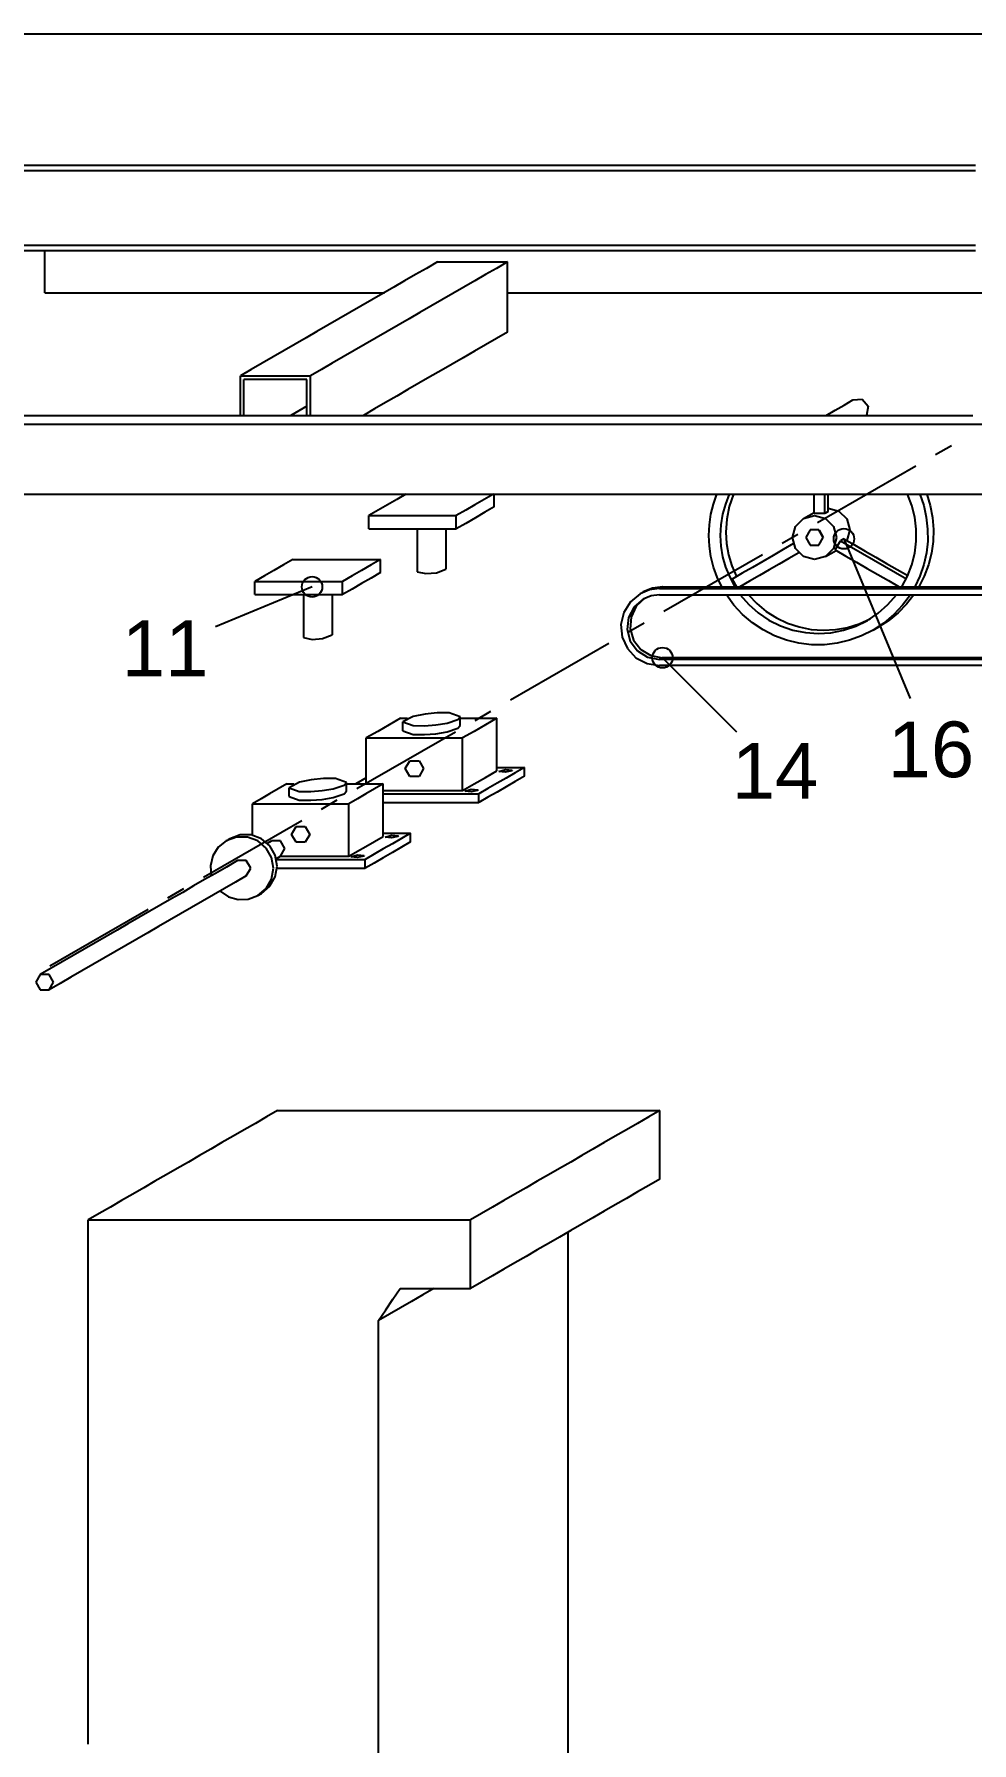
# Model space of a CAD drawing. Header units: millimetres. Extents: x 10 to 287, y 10 to 410.
# Drawn here: x 122.3 to 163.6, y 219.3 to 294.4 of the extents above; entities that cross this region are included whole.
import ezdxf
from ezdxf.enums import TextEntityAlignment as Align

# ---------------------------------------------------------------- set-up
doc = ezdxf.new("R2010")
doc.units = ezdxf.units.MM
doc.header["$MEASUREMENT"] = 0
doc.layers.add('DIBUJO', color=7, linetype='Continuous')
doc.layers.add('TEXTO', color=7, linetype='Continuous')
doc.styles.get("Standard").update_dxf_attribs({"font": 'arial.ttf'})

msp = doc.modelspace()

# ---------------------------------------------------------------- linework, layer by layer
at = {"layer": 'DIBUJO'}
for p, q in [((122.686, 294.427), (120.462, 294.427)), ((124.906, 294.427), (122.686, 294.427)), ((127.125, 294.427), (124.906, 294.427)), ((129.345, 294.427), (127.125, 294.427)), ((131.569, 294.427), (129.345, 294.427)), ((133.788, 294.427), (131.569, 294.427)), ((136.008, 294.427), (133.788, 294.427)), ((138.228, 294.427), (136.008, 294.427)), ((140.452, 294.427), (138.228, 294.427)), ((142.671, 294.427), (140.452, 294.427)), ((144.891, 294.427), (142.671, 294.427)), ((147.115, 294.427), (144.891, 294.427)), ((149.334, 294.427), (147.115, 294.427)), ((151.554, 294.427), (149.334, 294.427)), ((153.774, 294.427), (151.554, 294.427)), ((155.997, 294.427), (153.774, 294.427)), ((158.217, 294.427), (155.997, 294.427)), ((160.437, 294.427), (158.217, 294.427)), ((162.657, 294.427), (160.437, 294.427)), ((164.88, 294.427), (162.657, 294.427)), ((123.777, 288.646), (121.557, 288.646)), ((125.996, 288.646), (123.777, 288.646)), ((128.216, 288.646), (125.996, 288.646)), ((130.44, 288.646), (128.216, 288.646)), ((132.659, 288.646), (130.44, 288.646)), ((134.879, 288.646), (132.659, 288.646)), ((137.099, 288.646), (134.879, 288.646)), ((139.322, 288.646), (137.099, 288.646)), ((141.542, 288.646), (139.322, 288.646)), ((143.762, 288.646), (141.542, 288.646)), ((145.985, 288.646), (143.762, 288.646)), ((148.205, 288.646), (145.985, 288.646)), ((150.425, 288.646), (148.205, 288.646)), ((152.645, 288.646), (150.425, 288.646)), ((154.868, 288.646), (152.645, 288.646)), ((157.088, 288.646), (154.868, 288.646)), ((159.308, 288.646), (157.088, 288.646)), ((161.527, 288.646), (159.308, 288.646)), ((163.751, 288.646), (161.527, 288.646)), ((123.777, 288.415), (121.557, 288.415)), ((125.996, 288.415), (123.777, 288.415)), ((128.216, 288.415), (125.996, 288.415)), ((130.44, 288.415), (128.216, 288.415)), ((132.659, 288.415), (130.44, 288.415)), ((134.879, 288.415), (132.659, 288.415)), ((137.099, 288.415), (134.879, 288.415)), ((139.322, 288.415), (137.099, 288.415)), ((141.542, 288.415), (139.322, 288.415)), ((143.762, 288.415), (141.542, 288.415)), ((145.985, 288.415), (143.762, 288.415)), ((148.205, 288.415), (145.985, 288.415)), ((150.425, 288.415), (148.205, 288.415)), ((152.645, 288.415), (150.425, 288.415)), ((154.868, 288.415), (152.645, 288.415)), ((157.088, 288.415), (154.868, 288.415)), ((159.308, 288.415), (157.088, 288.415)), ((161.527, 288.415), (159.308, 288.415)), ((163.751, 288.415), (161.527, 288.415)), ((121.557, 285.14), (123.777, 285.14)), ((121.557, 284.908), (123.777, 284.908)), ((122.802, 284.446), (122.802, 284.908)), ((123.777, 285.14), (125.996, 285.14)), ((123.777, 284.908), (125.996, 284.908)), ((125.996, 285.14), (128.216, 285.14)), ((125.996, 284.908), (128.216, 284.908)), ((128.216, 285.14), (130.44, 285.14)), ((128.216, 284.908), (130.44, 284.908)), ((130.44, 285.14), (132.659, 285.14)), ((130.44, 284.908), (132.659, 284.908)), ((132.659, 285.14), (134.879, 285.14)), ((132.659, 284.908), (134.879, 284.908)), ((134.879, 285.14), (137.099, 285.14)), ((134.879, 284.908), (137.099, 284.908)), ((137.099, 285.14), (139.322, 285.14)), ((137.099, 284.908), (139.322, 284.908)), ((139.322, 285.14), (141.542, 285.14)), ((139.322, 284.908), (141.542, 284.908)), ((141.542, 285.14), (143.762, 285.14)), ((141.542, 284.908), (143.762, 284.908)), ((143.762, 285.14), (145.985, 285.14)), ((143.762, 284.908), (145.985, 284.908)), ((145.985, 285.14), (148.205, 285.14)), ((145.985, 284.908), (148.205, 284.908)), ((148.205, 285.14), (150.425, 285.14)), ((148.205, 284.908), (150.425, 284.908)), ((150.425, 285.14), (152.645, 285.14)), ((150.425, 284.908), (152.645, 284.908)), ((152.645, 285.14), (154.868, 285.14)), ((152.645, 284.908), (154.868, 284.908)), ((154.868, 285.14), (157.088, 285.14)), ((154.868, 284.908), (157.088, 284.908)), ((157.088, 285.14), (159.308, 285.14)), ((157.088, 284.908), (159.308, 284.908)), ((159.308, 285.14), (161.527, 285.14)), ((159.308, 284.908), (161.527, 284.908)), ((161.527, 285.14), (163.751, 285.14)), ((161.527, 284.908), (163.751, 284.908)), ((122.802, 283.983), (122.802, 284.446)), ((139.596, 284.126), (139.114, 283.849)), ((140.078, 284.407), (139.596, 284.126)), ((140.078, 284.407), (140.594, 284.407)), ((140.594, 284.407), (141.107, 284.407)), ((141.107, 284.407), (141.619, 284.407)), ((141.619, 284.407), (142.136, 284.407)), ((142.136, 284.407), (142.648, 284.407)), ((142.679, 284.126), (142.197, 283.849)), ((142.648, 284.407), (143.161, 284.407)), ((143.161, 284.407), (142.679, 284.126)), ((143.161, 283.891), (143.161, 284.407)), ((122.802, 283.517), (122.802, 283.983)), ((122.802, 283.055), (122.802, 283.517)), ((138.633, 283.571), (138.151, 283.294)), ((139.114, 283.849), (138.633, 283.571)), ((141.716, 283.571), (141.234, 283.294)), ((142.197, 283.849), (141.716, 283.571)), ((143.161, 283.378), (143.161, 283.891)), ((143.161, 282.866), (143.161, 283.378)), ((122.802, 283.055), (123.376, 283.055)), ((123.376, 283.055), (123.95, 283.055)), ((123.95, 283.055), (124.524, 283.055)), ((124.524, 283.055), (125.098, 283.055)), ((125.098, 283.055), (125.673, 283.055)), ((125.673, 283.055), (126.251, 283.055)), ((126.251, 283.055), (126.825, 283.055)), ((126.825, 283.055), (127.399, 283.055)), ((127.399, 283.055), (127.973, 283.055)), ((127.973, 283.055), (128.547, 283.055)), ((128.547, 283.055), (129.122, 283.055)), ((129.122, 283.055), (129.696, 283.055)), ((129.696, 283.055), (130.27, 283.055)), ((130.27, 283.055), (130.848, 283.055)), ((130.848, 283.055), (131.422, 283.055)), ((131.422, 283.055), (131.996, 283.055)), ((131.996, 283.055), (132.571, 283.055)), ((132.571, 283.055), (133.145, 283.055)), ((133.145, 283.055), (133.719, 283.055)), ((133.719, 283.055), (134.293, 283.055)), ((134.293, 283.055), (134.867, 283.055)), ((134.867, 283.055), (135.446, 283.055)), ((135.446, 283.055), (136.02, 283.055)), ((136.02, 283.055), (136.594, 283.055)), ((136.594, 283.055), (137.168, 283.055)), ((137.187, 282.735), (136.706, 282.457)), ((137.168, 283.055), (137.742, 283.055)), ((137.669, 283.012), (137.187, 282.735)), ((138.151, 283.294), (137.669, 283.012)), ((140.27, 282.735), (139.789, 282.457)), ((140.752, 283.012), (140.27, 282.735)), ((141.234, 283.294), (140.752, 283.012)), ((143.161, 283.055), (144.563, 283.055)), ((143.161, 282.349), (143.161, 282.866)), ((144.563, 283.055), (145.966, 283.055)), ((145.966, 283.055), (147.365, 283.055)), ((147.365, 283.055), (148.768, 283.055)), ((148.768, 283.055), (150.171, 283.055)), ((150.171, 283.055), (151.569, 283.055)), ((151.569, 283.055), (152.972, 283.055)), ((152.972, 283.055), (154.375, 283.055)), ((154.375, 283.055), (155.778, 283.055)), ((155.778, 283.055), (157.177, 283.055)), ((157.177, 283.055), (158.579, 283.055)), ((158.579, 283.055), (159.982, 283.055)), ((159.982, 283.055), (161.381, 283.055)), ((161.381, 283.055), (162.784, 283.055)), ((162.784, 283.055), (164.187, 283.055)), ((135.742, 281.902), (135.257, 281.621)), ((136.224, 282.18), (135.742, 281.902)), ((136.706, 282.457), (136.224, 282.18)), ((138.825, 281.902), (138.34, 281.621)), ((139.307, 282.18), (138.825, 281.902)), ((139.789, 282.457), (139.307, 282.18)), ((143.161, 281.837), (143.161, 282.349)), ((134.775, 281.344), (134.293, 281.066)), ((135.257, 281.621), (134.775, 281.344)), ((137.858, 281.344), (137.376, 281.066)), ((138.34, 281.621), (137.858, 281.344)), ((143.161, 281.324), (142.675, 281.039)), ((143.161, 281.324), (143.161, 281.837)), ((133.33, 280.507), (132.848, 280.23)), ((133.812, 280.789), (133.33, 280.507)), ((134.293, 281.066), (133.812, 280.789)), ((136.413, 280.507), (135.931, 280.23)), ((136.895, 280.789), (136.413, 280.507)), ((137.376, 281.066), (136.895, 280.789)), ((141.7, 280.477), (141.211, 280.195)), ((142.186, 280.758), (141.7, 280.477)), ((142.675, 281.039), (142.186, 280.758)), ((131.885, 279.675), (131.403, 279.397)), ((132.366, 279.952), (131.885, 279.675)), ((132.848, 280.23), (132.366, 279.952)), ((134.968, 279.675), (134.486, 279.397)), ((135.449, 279.952), (134.968, 279.675)), ((135.931, 280.23), (135.449, 279.952)), ((140.236, 279.633), (139.746, 279.351)), ((140.721, 279.914), (140.236, 279.633)), ((141.211, 280.195), (140.721, 279.914)), ((131.403, 279.397), (131.916, 279.397)), ((131.403, 278.962), (131.403, 279.394)), ((131.403, 278.527), (131.403, 278.962)), ((132.112, 279.243), (131.557, 279.243)), ((131.557, 278.715), (131.557, 279.243)), ((131.916, 279.397), (132.428, 279.397)), ((132.667, 279.243), (132.112, 279.243)), ((132.428, 279.397), (132.944, 279.397)), ((133.222, 279.243), (132.667, 279.243)), ((132.944, 279.397), (133.457, 279.397)), ((133.777, 279.243), (133.222, 279.243)), ((133.457, 279.397), (133.97, 279.397)), ((134.332, 279.243), (133.777, 279.243)), ((133.97, 279.397), (134.486, 279.397)), ((134.332, 278.715), (134.332, 279.243)), ((134.486, 278.962), (134.486, 279.394)), ((134.486, 278.527), (134.486, 278.962)), ((139.261, 279.07), (138.771, 278.789)), ((139.746, 279.351), (139.261, 279.07)), ((131.403, 278.095), (131.403, 278.527)), ((131.557, 278.187), (131.557, 278.715)), ((131.557, 277.659), (131.557, 278.187)), ((134.332, 278.187), (134.332, 278.715)), ((134.332, 277.659), (134.332, 278.187)), ((134.486, 278.095), (134.486, 278.527)), ((137.796, 278.226), (137.307, 277.945)), ((138.286, 278.507), (137.796, 278.226)), ((138.771, 278.789), (138.286, 278.507)), ((157.574, 277.887), (157.967, 278.114)), ((157.967, 278.114), (158.356, 278.338)), ((158.356, 278.338), (158.764, 278.369)), ((158.764, 278.369), (159.034, 278.06)), ((121.441, 277.659), (123.661, 277.659)), ((123.661, 277.659), (125.881, 277.659)), ((125.881, 277.659), (128.104, 277.659)), ((128.104, 277.659), (130.324, 277.659)), ((130.324, 277.659), (132.544, 277.659)), ((131.403, 277.659), (131.403, 278.095)), ((132.544, 277.659), (134.767, 277.659)), ((133.977, 277.864), (133.627, 277.659)), ((134.332, 278.068), (133.977, 277.864)), ((134.486, 277.659), (134.486, 278.095)), ((134.767, 277.659), (136.987, 277.659)), ((137.307, 277.945), (136.821, 277.659)), ((136.987, 277.659), (139.207, 277.659)), ((139.207, 277.659), (141.427, 277.659)), ((141.427, 277.659), (143.65, 277.659)), ((143.65, 277.659), (145.87, 277.659)), ((145.87, 277.659), (148.09, 277.659)), ((148.09, 277.659), (150.309, 277.659)), ((150.309, 277.659), (152.533, 277.659)), ((152.533, 277.659), (154.753, 277.659)), ((154.753, 277.659), (156.972, 277.659)), ((156.972, 277.659), (159.196, 277.659)), ((157.18, 277.659), (157.574, 277.887)), ((159.034, 278.06), (158.957, 277.659)), ((159.196, 277.659), (161.416, 277.659)), ((161.416, 277.659), (163.635, 277.659)), ((120.774, 277.274), (122.994, 277.274)), ((122.994, 277.274), (125.214, 277.274)), ((125.214, 277.274), (127.438, 277.274)), ((127.438, 277.274), (129.657, 277.274)), ((129.657, 277.274), (131.877, 277.274)), ((131.877, 277.274), (134.097, 277.274)), ((134.097, 277.274), (136.32, 277.274)), ((136.32, 277.274), (138.54, 277.274)), ((138.54, 277.274), (140.76, 277.274)), ((140.76, 277.274), (142.98, 277.274)), ((142.98, 277.274), (145.203, 277.274)), ((145.203, 277.274), (147.423, 277.274)), ((147.423, 277.274), (149.643, 277.274)), ((149.643, 277.274), (151.866, 277.274)), ((151.866, 277.274), (154.086, 277.274)), ((154.086, 277.274), (156.306, 277.274)), ((156.306, 277.274), (158.525, 277.274)), ((158.525, 277.274), (160.749, 277.274)), ((160.749, 277.274), (162.969, 277.274)), ((162.969, 277.274), (165.189, 277.274)), ((161.994, 275.939), (162.687, 276.339)), ((156.798, 272.939), (161.128, 275.439)), ((120.774, 274.191), (122.994, 274.191)), ((122.994, 274.191), (125.214, 274.191)), ((125.214, 274.191), (127.438, 274.191)), ((127.438, 274.191), (129.657, 274.191)), ((129.657, 274.191), (131.877, 274.191)), ((131.877, 274.191), (134.097, 274.191)), ((134.097, 274.191), (136.32, 274.191)), ((136.32, 274.191), (138.54, 274.191)), ((137.873, 273.721), (137.465, 273.482)), ((138.282, 273.956), (137.873, 273.721)), ((138.69, 274.191), (138.282, 273.956)), ((138.54, 274.191), (140.76, 274.191)), ((140.76, 274.191), (142.98, 274.191)), ((141.727, 273.721), (141.319, 273.482)), ((142.136, 273.956), (141.727, 273.721)), ((142.544, 274.191), (142.136, 273.956)), ((142.575, 273.632), (142.159, 273.393)), ((142.575, 273.632), (142.575, 274.191)), ((142.98, 274.191), (145.203, 274.191)), ((145.203, 274.191), (147.423, 274.191)), ((147.423, 274.191), (149.643, 274.191)), ((149.643, 274.191), (151.866, 274.191)), ((151.866, 274.191), (154.086, 274.191)), ((152.109, 273.305), (152.221, 273.756)), ((152.221, 273.756), (152.371, 274.191)), ((152.745, 273.759), (152.622, 273.309)), ((152.918, 274.191), (152.745, 273.759)), ((152.918, 273.652), (152.807, 273.093)), ((153.107, 274.191), (152.918, 273.652)), ((154.086, 274.191), (156.306, 274.191)), ((156.306, 274.191), (158.525, 274.191)), ((156.656, 273.767), (156.656, 274.191)), ((156.656, 273.343), (156.656, 273.767)), ((157.119, 273.767), (157.119, 274.191)), ((157.119, 273.343), (157.119, 273.767)), ((157.269, 273.813), (157.269, 274.191)), ((157.269, 273.432), (157.269, 273.813)), ((158.525, 274.191), (160.749, 274.191)), ((160.749, 274.191), (162.969, 274.191)), ((160.946, 273.698), (160.753, 274.191)), ((161.077, 273.181), (160.946, 273.698)), ((161.3, 274.191), (161.47, 273.694)), ((161.47, 273.694), (161.585, 273.181)), ((161.605, 274.191), (161.759, 273.69)), ((161.759, 273.69), (161.859, 273.17)), ((162.969, 274.191), (165.189, 274.191)), ((137.465, 273.482), (137.053, 273.247)), ((137.053, 272.958), (137.053, 273.247)), ((137.053, 273.247), (137.604, 273.247)), ((137.053, 272.669), (137.053, 272.958)), ((137.604, 273.247), (138.155, 273.247)), ((138.155, 273.247), (138.706, 273.247)), ((138.706, 273.247), (139.257, 273.247)), ((139.257, 273.247), (139.808, 273.247)), ((139.808, 273.247), (140.355, 273.247)), ((140.355, 273.247), (140.906, 273.247)), ((141.319, 273.482), (140.906, 273.247)), ((140.906, 272.958), (140.906, 273.247)), ((140.906, 272.669), (140.906, 272.958)), ((141.326, 272.908), (140.906, 272.669)), ((141.743, 273.151), (141.326, 272.908)), ((142.159, 273.393), (141.743, 273.151)), ((152.02, 272.38), (152.04, 272.842)), ((152.04, 272.842), (152.109, 273.305)), ((152.544, 272.846), (152.521, 272.38)), ((152.622, 273.309), (152.544, 272.846)), ((152.807, 273.093), (152.772, 272.522)), ((155.836, 272.765), (156.186, 273.12)), ((156.186, 273.12), (156.656, 273.39)), ((156.186, 273.12), (156.668, 273.247)), ((157.119, 273.343), (156.656, 273.343)), ((156.668, 273.247), (157.15, 273.12)), ((157.269, 273.432), (157.119, 273.343)), ((157.15, 273.12), (157.504, 272.765)), ((157.269, 273.582), (157.739, 273.451)), ((157.739, 273.451), (158.086, 273.101)), ((158.086, 273.101), (158.217, 272.626)), ((161.142, 272.653), (161.077, 273.181)), ((161.585, 273.181), (161.643, 272.657)), ((161.859, 273.17), (161.901, 272.642)), ((137.053, 272.669), (137.604, 272.669)), ((137.604, 272.669), (138.155, 272.669)), ((138.155, 272.669), (138.706, 272.669)), ((138.706, 272.669), (139.257, 272.669)), ((139.184, 272.669), (139.184, 272.199)), ((139.184, 272.199), (139.184, 271.725)), ((139.257, 272.669), (139.808, 272.669)), ((139.808, 272.669), (140.355, 272.669)), ((140.355, 272.669), (140.906, 272.669)), ((140.444, 272.669), (140.444, 272.226)), ((140.444, 272.226), (140.444, 271.783)), ((152.043, 271.91), (152.02, 272.38)), ((152.521, 272.38), (152.544, 271.906)), ((152.772, 272.522), (152.799, 272.018)), ((155.239, 272.039), (155.932, 272.439)), ((155.705, 272.284), (155.836, 272.765)), ((155.836, 271.802), (155.705, 272.284)), ((156.475, 272.619), (156.283, 272.284)), ((156.283, 272.284), (156.475, 271.948)), ((156.861, 272.619), (156.475, 272.619)), ((157.053, 272.284), (156.861, 272.619)), ((156.861, 271.948), (157.053, 272.284)), ((156.868, 272.615), (157.053, 272.291)), ((157.504, 272.765), (157.631, 272.284)), ((157.631, 272.284), (157.504, 271.802)), ((157.581, 271.74), (157.812, 272.141)), ((157.963, 272.23), (157.812, 272.141)), ((157.812, 272.141), (158.294, 271.863)), ((157.963, 272.23), (158.429, 271.956)), ((157.963, 272.23), (160.871, 265.208)), ((158.217, 272.626), (158.094, 272.152)), ((161.08, 271.598), (161.146, 272.126)), ((161.146, 272.126), (161.142, 272.653)), ((161.647, 272.129), (161.589, 271.605)), ((161.643, 272.657), (161.647, 272.129)), ((161.886, 272.114), (161.813, 271.594)), ((161.901, 272.642), (161.886, 272.114)), ((139.184, 271.725), (139.184, 271.255)), ((140.444, 271.783), (140.444, 271.339)), ((140.444, 271.339), (140.444, 270.896)), ((150.043, 269.039), (154.373, 271.539)), ((152.109, 271.443), (152.043, 271.91)), ((152.225, 270.985), (152.109, 271.443)), ((152.544, 271.906), (152.625, 271.436)), ((152.625, 271.436), (152.753, 270.977)), ((152.799, 272.018), (152.887, 271.52)), ((152.887, 271.52), (153.034, 271.035)), ((154.841, 271.494), (154.39, 271.235)), ((155.292, 271.756), (154.841, 271.494)), ((155.543, 271.366), (155.107, 271.116)), ((155.743, 272.018), (155.292, 271.756)), ((155.974, 271.617), (155.543, 271.366)), ((156.186, 271.447), (155.836, 271.802)), ((156.668, 271.32), (156.186, 271.447)), ((156.475, 271.948), (156.861, 271.948)), ((157.15, 271.447), (156.668, 271.32)), ((157.504, 271.802), (157.15, 271.447)), ((157.15, 271.447), (157.62, 271.721)), ((157.581, 271.74), (158.048, 271.47)), ((158.048, 271.47), (158.518, 271.201)), ((158.294, 271.863), (158.776, 271.586)), ((158.429, 271.956), (158.899, 271.686)), ((158.776, 271.586), (159.258, 271.305)), ((158.899, 271.686), (159.366, 271.416)), ((159.366, 271.416), (159.836, 271.147)), ((160.953, 271.081), (161.08, 271.598)), ((161.589, 271.605), (161.477, 271.093)), ((161.813, 271.594), (161.682, 271.081)), ((132.467, 270.596), (132.047, 270.357)), ((132.883, 270.838), (132.467, 270.596)), ((133.299, 271.077), (132.883, 270.838)), ((133.715, 271.32), (133.299, 271.077)), ((133.715, 271.32), (134.266, 271.32)), ((134.266, 271.32), (134.817, 271.32)), ((134.817, 271.32), (135.368, 271.32)), ((135.368, 271.32), (135.92, 271.32)), ((136.32, 270.596), (135.9, 270.357)), ((135.92, 271.32), (136.471, 271.32)), ((136.737, 270.838), (136.32, 270.596)), ((136.471, 271.32), (137.018, 271.32)), ((137.153, 271.077), (136.737, 270.838)), ((137.018, 271.32), (137.569, 271.32)), ((137.569, 271.32), (137.153, 271.077)), ((137.569, 270.742), (137.153, 270.499)), ((137.569, 271.031), (137.569, 271.32)), ((137.569, 270.742), (137.569, 271.031)), ((139.184, 271.255), (139.184, 270.781)), ((139.184, 270.781), (139.565, 270.696)), ((139.565, 270.696), (140.028, 270.734)), ((140.028, 270.734), (140.444, 270.896)), ((152.383, 270.542), (152.225, 270.985)), ((152.753, 270.977), (152.934, 270.534)), ((153.034, 271.035), (153.238, 270.569)), ((153.489, 270.715), (153.038, 270.453)), ((153.94, 270.973), (153.489, 270.715)), ((154.244, 270.615), (153.808, 270.364)), ((154.39, 271.235), (153.94, 270.973)), ((154.676, 270.865), (154.244, 270.615)), ((155.107, 271.116), (154.676, 270.865)), ((158.518, 271.201), (158.988, 270.927)), ((158.988, 270.927), (159.458, 270.657)), ((159.258, 271.305), (159.743, 271.027)), ((159.458, 270.657), (159.924, 270.387)), ((159.743, 271.027), (160.225, 270.75)), ((159.836, 271.147), (160.302, 270.877)), ((160.225, 270.75), (160.707, 270.468)), ((160.302, 270.877), (160.772, 270.607)), ((160.761, 270.584), (160.953, 271.081)), ((161.308, 270.592), (161.088, 270.118)), ((161.497, 270.588), (161.258, 270.118)), ((161.477, 271.093), (161.308, 270.592)), ((161.682, 271.081), (161.497, 270.588)), ((134.559, 270.114), (130.309, 268.354)), ((132.047, 270.068), (132.047, 270.357)), ((132.047, 270.357), (132.598, 270.357)), ((132.047, 269.779), (132.047, 270.068)), ((132.598, 270.357), (133.149, 270.357)), ((133.149, 270.357), (133.7, 270.357)), ((133.7, 270.357), (134.251, 270.357)), ((134.251, 270.357), (134.802, 270.357)), ((134.802, 270.357), (135.349, 270.357)), ((135.349, 270.357), (135.9, 270.357)), ((135.9, 270.068), (135.9, 270.357)), ((135.9, 269.779), (135.9, 270.068)), ((136.32, 270.018), (135.9, 269.779)), ((136.737, 270.26), (136.32, 270.018)), ((137.153, 270.499), (136.737, 270.26)), ((149.404, 269.983), (148.995, 269.813)), ((149.13, 269.89), (148.995, 269.813)), ((149.13, 269.89), (149.065, 269.848)), ((149.539, 270.06), (149.13, 269.89)), ((149.843, 270.041), (149.404, 269.983)), ((149.978, 270.118), (149.539, 270.06)), ((149.978, 270.118), (149.843, 270.041)), ((149.843, 270.041), (151.034, 270.041)), ((149.978, 270.118), (151.169, 270.118)), ((151.034, 270.041), (152.228, 270.041)), ((151.169, 270.118), (152.356, 270.118)), ((152.228, 270.041), (153.419, 270.041)), ((152.356, 270.118), (153.546, 270.118)), ((152.583, 270.118), (152.383, 270.542)), ((152.934, 270.534), (153.161, 270.118)), ((153.038, 270.453), (153.23, 270.118)), ((153.808, 270.364), (153.377, 270.118)), ((153.419, 270.041), (154.61, 270.041)), ((153.469, 270.168), (153.504, 270.118)), ((153.546, 270.118), (154.737, 270.118)), ((154.61, 270.041), (155.805, 270.041)), ((154.737, 270.118), (155.924, 270.118)), ((155.805, 270.041), (156.996, 270.041)), ((155.924, 270.118), (157.115, 270.118)), ((156.996, 270.041), (158.186, 270.041)), ((157.115, 270.118), (158.306, 270.118)), ((158.186, 270.041), (159.377, 270.041)), ((158.306, 270.118), (159.493, 270.118)), ((159.377, 270.041), (160.572, 270.041)), ((159.493, 270.118), (160.684, 270.118)), ((159.924, 270.387), (160.394, 270.118)), ((160.51, 270.118), (160.761, 270.584)), ((160.572, 270.041), (161.763, 270.041)), ((160.684, 270.118), (161.874, 270.118)), ((161.763, 270.041), (162.953, 270.041)), ((161.874, 270.118), (163.061, 270.118)), ((162.953, 270.041), (164.144, 270.041)), ((163.061, 270.118), (164.252, 270.118)), ((132.047, 269.779), (132.598, 269.779)), ((132.598, 269.779), (133.149, 269.779)), ((133.149, 269.779), (133.7, 269.779)), ((133.7, 269.779), (134.251, 269.779)), ((134.178, 269.779), (134.178, 269.308)), ((134.178, 269.308), (134.178, 268.834)), ((134.251, 269.779), (134.802, 269.779)), ((134.802, 269.779), (135.349, 269.779)), ((135.349, 269.779), (135.9, 269.779)), ((135.438, 269.779), (135.438, 269.335)), ((135.438, 269.335), (135.438, 268.892)), ((148.567, 269.463), (148.278, 268.992)), ((148.729, 269.231), (148.483, 268.765)), ((148.995, 269.813), (148.567, 269.463)), ((148.822, 269.258), (148.598, 268.788)), ((149.13, 269.578), (148.729, 269.231)), ((149.199, 269.613), (148.822, 269.258)), ((149.473, 269.721), (149.13, 269.578)), ((149.843, 269.771), (149.473, 269.721)), ((149.843, 269.771), (151.072, 269.771)), ((151.072, 269.771), (152.298, 269.771)), ((152.298, 269.771), (153.527, 269.771)), ((153.119, 269.312), (152.787, 269.771)), ((153.504, 268.9), (153.119, 269.312)), ((153.4, 269.771), (153.77, 269.343)), ((153.527, 269.771), (154.757, 269.771)), ((153.762, 269.767), (154.132, 269.378)), ((153.77, 269.343), (154.194, 268.965)), ((154.132, 269.378), (154.545, 269.035)), ((154.757, 269.771), (155.982, 269.771)), ((155.982, 269.771), (157.211, 269.771)), ((157.211, 269.771), (158.441, 269.771)), ((158.441, 269.771), (159.666, 269.771)), ((159.47, 268.962), (159.897, 269.339)), ((159.666, 269.771), (160.895, 269.771)), ((159.897, 269.339), (160.271, 269.771)), ((160.545, 269.308), (160.156, 268.892)), ((160.71, 269.355), (160.344, 268.977)), ((160.884, 269.767), (160.545, 269.308)), ((161.038, 269.771), (160.71, 269.355)), ((160.895, 269.771), (162.125, 269.771)), ((162.125, 269.771), (163.35, 269.771)), ((163.35, 269.771), (164.58, 269.771)), ((134.178, 268.834), (134.178, 268.364)), ((134.178, 268.364), (134.178, 267.89)), ((135.438, 268.892), (135.438, 268.449)), ((135.438, 268.449), (135.438, 268.006)), ((148.278, 268.992), (148.151, 268.453)), ((148.151, 268.453), (148.205, 267.906)), ((148.483, 268.765), (148.421, 268.237)), ((148.484, 268.139), (149.177, 268.539)), ((148.598, 268.788), (148.56, 268.268)), ((153.932, 268.538), (153.504, 268.9)), ((154.402, 268.222), (153.932, 268.538)), ((154.194, 268.965), (154.664, 268.649)), ((154.545, 269.035), (154.995, 268.746)), ((154.664, 268.649), (155.173, 268.399)), ((154.995, 268.746), (155.481, 268.518)), ((155.173, 268.399), (155.708, 268.214)), ((155.481, 268.518), (155.994, 268.349)), ((155.994, 268.349), (156.518, 268.245)), ((157.589, 268.237), (158.117, 268.333)), ((157.947, 268.21), (158.487, 268.391)), ((158.117, 268.333), (158.629, 268.495)), ((158.487, 268.391), (158.996, 268.642)), ((158.629, 268.495), (159.119, 268.715)), ((158.996, 268.642), (159.47, 268.962)), ((159.72, 268.522), (159.246, 268.206)), ((159.246, 268.206), (159.497, 268.353)), ((159.497, 268.353), (159.369, 268.283)), ((159.936, 268.642), (159.497, 268.353)), ((160.156, 268.892), (159.72, 268.522)), ((160.344, 268.977), (159.936, 268.642)), ((134.178, 267.89), (134.559, 267.802)), ((134.559, 267.802), (135.022, 267.844)), ((135.022, 267.844), (135.438, 268.006)), ((143.288, 265.139), (147.618, 267.639)), ((148.205, 267.906), (148.433, 267.401)), ((148.421, 268.237), (148.56, 267.725)), ((148.56, 268.268), (148.706, 267.771)), ((148.56, 267.725), (148.876, 267.297)), ((148.706, 267.771), (149.022, 267.358)), ((154.903, 267.967), (154.402, 268.222)), ((155.431, 267.771), (154.903, 267.967)), ((155.978, 267.64), (155.431, 267.771)), ((155.708, 268.214), (156.263, 268.102)), ((156.541, 267.57), (155.978, 267.64)), ((156.263, 268.102), (156.83, 268.064)), ((156.518, 268.245), (157.053, 268.21)), ((156.83, 268.064), (157.392, 268.098)), ((157.053, 268.21), (157.589, 268.237)), ((157.662, 267.636), (157.103, 267.57)), ((157.392, 268.098), (157.947, 268.21)), ((158.209, 267.763), (157.662, 267.636)), ((158.741, 267.956), (158.209, 267.763)), ((159.246, 268.206), (158.741, 267.956)), ((148.433, 267.401), (148.81, 266.996)), ((148.81, 266.996), (149.3, 266.738)), ((148.876, 267.297), (149.323, 267.015)), ((149.022, 267.358), (149.465, 267.089)), ((149.323, 267.015), (149.843, 266.919)), ((149.465, 267.089), (149.978, 266.996)), ((149.978, 266.992), (149.843, 266.919)), ((151.338, 266.919), (149.843, 266.919)), ((151.469, 266.996), (149.978, 266.996)), ((149.978, 266.996), (153.231, 263.744)), ((152.83, 266.919), (151.338, 266.919)), ((152.965, 266.996), (151.469, 266.996)), ((154.325, 266.919), (152.83, 266.919)), ((154.456, 266.996), (152.965, 266.996)), ((155.816, 266.919), (154.325, 266.919)), ((155.951, 266.996), (154.456, 266.996)), ((157.312, 266.919), (155.816, 266.919)), ((157.443, 266.996), (155.951, 266.996)), ((157.103, 267.57), (156.541, 267.57)), ((158.803, 266.919), (157.312, 266.919)), ((158.938, 266.996), (157.443, 266.996)), ((160.298, 266.919), (158.803, 266.919)), ((160.433, 266.996), (158.938, 266.996)), ((161.79, 266.919), (160.298, 266.919)), ((161.924, 266.996), (160.433, 266.996)), ((163.285, 266.919), (161.79, 266.919)), ((163.42, 266.996), (161.924, 266.996)), ((164.776, 266.919), (163.285, 266.919)), ((164.911, 266.996), (163.42, 266.996)), ((149.3, 266.738), (149.843, 266.649)), ((151.338, 266.649), (149.843, 266.649)), ((152.83, 266.649), (151.338, 266.649)), ((154.325, 266.649), (152.83, 266.649)), ((155.816, 266.649), (154.325, 266.649)), ((157.312, 266.649), (155.816, 266.649)), ((158.803, 266.649), (157.312, 266.649)), ((160.298, 266.649), (158.803, 266.649)), ((161.79, 266.649), (160.298, 266.649)), ((163.285, 266.649), (161.79, 266.649)), ((164.776, 266.649), (163.285, 266.649)), ((141.729, 264.239), (142.422, 264.639)), ((137.947, 264.044), (137.446, 263.759)), ((138.448, 264.337), (137.947, 264.044)), ((138.448, 264.337), (138.76, 264.337)), ((139.006, 264.418), (138.555, 264.171)), ((138.555, 264.171), (139.003, 264.01)), ((138.555, 263.786), (138.555, 264.171)), ((139.003, 264.01), (139.504, 264.002)), ((139.53, 264.518), (139.006, 264.418)), ((139.504, 264.002), (140.004, 264.04)), ((140.062, 264.568), (139.53, 264.518)), ((140.004, 264.04), (140.498, 264.125)), ((140.594, 264.568), (140.062, 264.568)), ((140.498, 264.125), (140.972, 264.287)), ((140.498, 263.74), (140.972, 263.902)), ((141.076, 264.403), (140.594, 264.568)), ((140.972, 264.287), (141.076, 264.403)), ((140.972, 263.902), (141.076, 264.017)), ((141.076, 264.017), (141.076, 264.403)), ((141.076, 264.337), (141.611, 264.337)), ((141.611, 264.337), (142.147, 264.337)), ((142.186, 264.044), (141.685, 263.759)), ((142.147, 264.337), (142.687, 264.337)), ((142.687, 264.337), (142.186, 264.044)), ((142.687, 263.875), (142.687, 264.337)), ((142.687, 263.412), (142.687, 263.875)), ((136.533, 261.239), (140.863, 263.739)), ((137.446, 263.759), (136.945, 263.466)), ((136.945, 262.961), (136.945, 263.466)), ((136.945, 263.466), (137.473, 263.466)), ((137.473, 263.466), (138.004, 263.466)), ((138.004, 263.466), (138.532, 263.466)), ((138.532, 263.466), (139.064, 263.466)), ((138.555, 263.786), (139.003, 263.624)), ((139.003, 263.624), (139.504, 263.617)), ((139.064, 263.466), (139.592, 263.466)), ((139.504, 263.617), (140.004, 263.655)), ((139.592, 263.466), (140.124, 263.466)), ((140.004, 263.655), (140.498, 263.74)), ((140.124, 263.466), (140.652, 263.466)), ((140.652, 263.466), (141.184, 263.466)), ((141.685, 263.759), (141.184, 263.466)), ((141.184, 263.004), (141.184, 263.466)), ((142.687, 262.95), (142.687, 263.412)), ((136.945, 262.457), (136.945, 262.961)), ((136.945, 261.952), (136.945, 262.457)), ((138.66, 262.117), (138.86, 262.468)), ((138.86, 262.468), (139.265, 262.468)), ((139.265, 262.468), (139.469, 262.117)), ((141.184, 262.541), (141.184, 263.004)), ((141.184, 262.079), (141.184, 262.541)), ((142.687, 262.487), (142.687, 262.95)), ((142.687, 262.025), (142.687, 262.487)), ((134.525, 261.628), (134, 261.528)), ((135.056, 261.678), (134.525, 261.628)), ((135.588, 261.678), (135.056, 261.678)), ((136.07, 261.512), (135.588, 261.678)), ((136.945, 261.713), (136.482, 261.447)), ((136.945, 261.447), (136.945, 261.952)), ((138.86, 261.771), (138.66, 262.117)), ((139.265, 261.771), (138.86, 261.771)), ((139.469, 262.117), (139.265, 261.771)), ((141.184, 261.616), (141.184, 262.079)), ((141.184, 261.154), (141.184, 261.616)), ((141.685, 261.447), (142.186, 261.732)), ((142.186, 261.732), (142.687, 262.025)), ((142.687, 262.168), (143.091, 262.168)), ((143.099, 261.705), (142.698, 261.474)), ((142.775, 261.998), (143.064, 262.083)), ((143.057, 261.959), (142.775, 261.998)), ((143.342, 262.025), (143.057, 261.959)), ((143.064, 262.083), (143.365, 262.048)), ((143.091, 262.168), (143.496, 262.168)), ((143.5, 261.936), (143.099, 261.705)), ((143.365, 262.048), (143.342, 262.025)), ((143.496, 262.168), (143.901, 262.168)), ((143.901, 262.168), (143.5, 261.936)), ((143.901, 261.782), (143.5, 261.551)), ((143.901, 261.782), (143.901, 262.168)), ((132.69, 261.011), (132.312, 260.796)), ((133.064, 261.227), (132.69, 261.011)), ((133.442, 261.447), (133.064, 261.227)), ((133.442, 261.447), (133.754, 261.447)), ((134, 261.528), (133.55, 261.281)), ((133.55, 261.281), (133.997, 261.119)), ((133.55, 260.896), (133.55, 261.281)), ((133.55, 260.896), (133.997, 260.734)), ((133.997, 261.119), (134.498, 261.112)), ((134.498, 261.112), (134.999, 261.15)), ((134.999, 261.15), (135.492, 261.235)), ((134.999, 260.765), (135.492, 260.85)), ((135.492, 261.235), (135.966, 261.397)), ((135.492, 260.85), (135.966, 261.011)), ((135.966, 261.397), (136.07, 261.512)), ((135.966, 261.011), (136.07, 261.127)), ((136.07, 261.127), (136.07, 261.512)), ((136.07, 261.447), (136.606, 261.447)), ((136.929, 261.011), (136.552, 260.796)), ((136.606, 261.447), (137.141, 261.447)), ((137.303, 261.227), (136.929, 261.011)), ((137.141, 261.447), (137.681, 261.447)), ((137.681, 261.447), (137.303, 261.227)), ((137.681, 260.984), (137.681, 261.447)), ((137.681, 261.154), (138.182, 261.154)), ((137.681, 261.011), (138.205, 261.011)), ((137.681, 260.522), (137.681, 260.984)), ((138.182, 261.154), (138.679, 261.154)), ((138.205, 261.011), (138.733, 261.011)), ((138.679, 261.154), (139.18, 261.154)), ((138.733, 261.011), (139.261, 261.011)), ((139.18, 261.154), (139.681, 261.154)), ((139.261, 261.011), (139.789, 261.011)), ((139.681, 261.154), (140.182, 261.154)), ((139.789, 261.011), (140.317, 261.011)), ((140.182, 261.154), (140.683, 261.154)), ((140.317, 261.011), (140.841, 261.011)), ((140.683, 261.154), (141.184, 261.154)), ((140.841, 261.011), (141.369, 261.011)), ((141.184, 261.154), (141.685, 261.447)), ((141.276, 261.131), (141.565, 261.216)), ((141.554, 261.092), (141.276, 261.131)), ((141.369, 261.011), (141.897, 261.011)), ((141.839, 261.154), (141.554, 261.092)), ((141.565, 261.216), (141.862, 261.181)), ((141.862, 261.181), (141.839, 261.154)), ((142.297, 261.243), (141.897, 261.011)), ((141.897, 260.626), (141.897, 261.011)), ((142.297, 260.857), (141.897, 260.626)), ((142.698, 261.474), (142.297, 261.243)), ((142.698, 261.088), (142.297, 260.857)), ((143.099, 261.32), (142.698, 261.088)), ((143.5, 261.551), (143.099, 261.32)), ((132.312, 260.796), (131.939, 260.576)), ((131.939, 260.113), (131.939, 260.576)), ((131.939, 260.576), (132.467, 260.576)), ((131.939, 259.651), (131.939, 260.113)), ((132.467, 260.576), (132.998, 260.576)), ((132.998, 260.576), (133.526, 260.576)), ((133.526, 260.576), (134.058, 260.576)), ((133.997, 260.734), (134.498, 260.726)), ((134.058, 260.576), (134.586, 260.576)), ((134.498, 260.726), (134.999, 260.765)), ((134.586, 260.576), (135.118, 260.576)), ((134.974, 260.339), (135.667, 260.739)), ((135.118, 260.576), (135.646, 260.576)), ((135.646, 260.576), (136.178, 260.576)), ((136.552, 260.796), (136.178, 260.576)), ((136.178, 260.113), (136.178, 260.576)), ((136.178, 259.651), (136.178, 260.113)), ((137.681, 260.626), (138.205, 260.626)), ((137.681, 260.06), (137.681, 260.522)), ((138.205, 260.626), (138.733, 260.626)), ((138.733, 260.626), (139.261, 260.626)), ((139.261, 260.626), (139.789, 260.626)), ((139.789, 260.626), (140.317, 260.626)), ((140.317, 260.626), (140.841, 260.626)), ((140.841, 260.626), (141.369, 260.626)), ((141.369, 260.626), (141.897, 260.626)), ((129.778, 257.339), (134.108, 259.839)), ((131.939, 259.185), (131.939, 259.651)), ((133.654, 259.227), (133.854, 259.578)), ((133.854, 259.578), (134.259, 259.578)), ((134.259, 259.578), (134.463, 259.227)), ((136.178, 259.189), (136.178, 259.651)), ((137.681, 259.597), (137.681, 260.06)), ((137.681, 259.135), (137.681, 259.597)), ((130.432, 258.657), (130.197, 258.279)), ((130.779, 258.938), (130.432, 258.657)), ((131.23, 259.104), (130.779, 258.938)), ((130.779, 258.938), (130.944, 259.034)), ((130.944, 259.034), (130.863, 258.984)), ((131.399, 259.2), (130.944, 259.034)), ((131.711, 259.104), (131.23, 259.104)), ((131.881, 259.2), (131.399, 259.2)), ((132.166, 258.938), (131.711, 259.104)), ((132.332, 259.034), (131.881, 259.2)), ((132.536, 258.626), (132.166, 258.938)), ((132.702, 258.722), (132.332, 259.034)), ((132.775, 258.21), (132.536, 258.626)), ((132.602, 258.834), (132.779, 258.938)), ((132.941, 258.306), (132.702, 258.722)), ((133.164, 258.938), (132.779, 258.938)), ((133.357, 258.603), (133.164, 258.938)), ((133.164, 258.268), (133.357, 258.603)), ((133.854, 258.88), (133.654, 259.227)), ((134.259, 258.88), (133.854, 258.88)), ((134.463, 259.227), (134.259, 258.88)), ((136.178, 258.726), (136.178, 259.189)), ((136.178, 258.264), (136.178, 258.726)), ((136.552, 258.483), (136.929, 258.699)), ((136.929, 258.699), (137.303, 258.915)), ((137.692, 258.584), (137.291, 258.352)), ((137.303, 258.915), (137.681, 259.135)), ((137.681, 259.277), (138.085, 259.277)), ((138.093, 258.815), (137.692, 258.584)), ((137.769, 259.108), (138.058, 259.192)), ((138.051, 259.069), (137.769, 259.108)), ((138.336, 259.135), (138.051, 259.069)), ((138.058, 259.192), (138.359, 259.158)), ((138.085, 259.277), (138.49, 259.277)), ((138.494, 259.046), (138.093, 258.815)), ((138.494, 258.661), (138.093, 258.429)), ((138.359, 259.158), (138.336, 259.135)), ((138.49, 259.277), (138.895, 259.277)), ((138.895, 259.277), (138.494, 259.046)), ((138.895, 258.892), (138.494, 258.661)), ((138.895, 258.892), (138.895, 259.277)), ((130.197, 258.279), (130.089, 257.848)), ((130.089, 257.848), (130.124, 257.404)), ((131.28, 258.071), (130.798, 257.79)), ((131.665, 258.071), (131.28, 258.071)), ((131.858, 257.736), (131.665, 258.071)), ((132.86, 257.736), (132.775, 258.21)), ((133.025, 257.832), (132.941, 258.306)), ((132.941, 257.358), (133.025, 257.832)), ((132.987, 258.164), (133.164, 258.268)), ((132.995, 258.121), (133.553, 258.121)), ((133.16, 258.264), (133.661, 258.264)), ((133.553, 258.121), (134.108, 258.121)), ((133.661, 258.264), (134.166, 258.264)), ((134.108, 258.121), (134.663, 258.121)), ((134.166, 258.264), (134.667, 258.264)), ((134.663, 258.121), (135.222, 258.121)), ((134.667, 258.264), (135.172, 258.264)), ((135.172, 258.264), (135.673, 258.264)), ((135.222, 258.121), (135.777, 258.121)), ((135.673, 258.264), (136.178, 258.264)), ((135.777, 258.121), (136.336, 258.121)), ((136.178, 258.264), (136.552, 258.483)), ((136.27, 258.241), (136.559, 258.325)), ((136.548, 258.202), (136.27, 258.241)), ((136.336, 258.121), (136.891, 258.121)), ((136.833, 258.264), (136.548, 258.202)), ((136.559, 258.325), (136.856, 258.291)), ((136.856, 258.291), (136.833, 258.264)), ((137.291, 258.352), (136.891, 258.121)), ((136.891, 257.736), (136.891, 258.121)), ((137.291, 257.967), (136.891, 257.736)), ((137.692, 258.198), (137.291, 257.967)), ((138.093, 258.429), (137.692, 258.198)), ((129.831, 257.235), (129.349, 256.957)), ((130.316, 257.512), (129.831, 257.235)), ((130.798, 257.79), (130.316, 257.512)), ((131.183, 257.123), (130.702, 256.846)), ((131.665, 257.4), (131.183, 257.123)), ((131.665, 257.4), (131.858, 257.736)), ((132.536, 256.846), (132.775, 257.262)), ((132.702, 256.942), (132.941, 257.358)), ((132.775, 257.262), (132.86, 257.736)), ((133.022, 257.736), (133.576, 257.736)), ((133.576, 257.736), (134.128, 257.736)), ((134.128, 257.736), (134.679, 257.736)), ((134.679, 257.736), (135.234, 257.736)), ((135.234, 257.736), (135.785, 257.736)), ((135.785, 257.736), (136.34, 257.736)), ((136.34, 257.736), (136.891, 257.736)), ((128.386, 256.399), (127.904, 256.121)), ((128.219, 256.439), (128.912, 256.839)), ((128.867, 256.676), (128.386, 256.399)), ((129.349, 256.957), (128.867, 256.676)), ((130.216, 256.568), (129.734, 256.291)), ((130.702, 256.846), (130.216, 256.568)), ((130.509, 256.734), (130.875, 256.483)), ((130.875, 256.483), (131.303, 256.36)), ((131.303, 256.36), (131.75, 256.375)), ((131.75, 256.375), (132.166, 256.533)), ((132.166, 256.533), (132.536, 256.846)), ((132.166, 256.533), (132.332, 256.63)), ((132.247, 256.583), (132.332, 256.63)), ((132.332, 256.63), (132.702, 256.942)), ((123.023, 253.439), (127.353, 255.939)), ((126.94, 255.566), (126.459, 255.285)), ((127.422, 255.844), (126.94, 255.566)), ((127.904, 256.121), (127.422, 255.844)), ((128.771, 255.732), (128.289, 255.454)), ((129.253, 256.009), (128.771, 255.732)), ((129.734, 256.291), (129.253, 256.009)), ((125.977, 255.007), (125.495, 254.73)), ((126.459, 255.285), (125.977, 255.007)), ((127.326, 254.896), (126.844, 254.618)), ((127.807, 255.177), (127.326, 254.896)), ((128.289, 255.454), (127.807, 255.177)), ((124.528, 254.171), (124.046, 253.894)), ((125.014, 254.452), (124.528, 254.171)), ((125.495, 254.73), (125.014, 254.452)), ((125.881, 254.063), (125.399, 253.786)), ((126.362, 254.341), (125.881, 254.063)), ((126.844, 254.618), (126.362, 254.341)), ((123.083, 253.339), (122.601, 253.061)), ((123.565, 253.616), (123.083, 253.339)), ((124.046, 253.894), (123.565, 253.616)), ((124.913, 253.504), (124.432, 253.227)), ((125.399, 253.786), (124.913, 253.504)), ((122.601, 253.061), (122.408, 252.726)), ((122.408, 252.726), (122.601, 252.391)), ((122.986, 253.061), (122.601, 253.061)), ((123.179, 252.726), (122.986, 253.061)), ((122.986, 252.391), (123.179, 252.726)), ((123.468, 252.672), (122.986, 252.391)), ((123.95, 252.949), (123.468, 252.672)), ((124.432, 253.227), (123.95, 252.949)), ((122.601, 252.391), (122.986, 252.391)), ((132.555, 246.799), (132.066, 246.514)), ((133.045, 247.08), (132.555, 246.799)), ((133.045, 247.08), (133.607, 247.08)), ((133.607, 247.08), (134.166, 247.08)), ((134.166, 247.08), (134.729, 247.08)), ((134.729, 247.08), (135.288, 247.08)), ((135.288, 247.08), (135.85, 247.08)), ((135.85, 247.08), (136.409, 247.08)), ((136.409, 247.08), (136.972, 247.08)), ((136.972, 247.08), (137.53, 247.08)), ((137.53, 247.08), (138.093, 247.08)), ((138.093, 247.08), (138.652, 247.08)), ((138.652, 247.08), (139.214, 247.08)), ((139.214, 247.08), (139.773, 247.08)), ((139.773, 247.08), (140.332, 247.08)), ((140.332, 247.08), (140.895, 247.08)), ((140.895, 247.08), (141.453, 247.08)), ((141.453, 247.08), (142.016, 247.08)), ((142.016, 247.08), (142.575, 247.08)), ((142.575, 247.08), (143.138, 247.08)), ((143.138, 247.08), (143.696, 247.08)), ((143.696, 247.08), (144.259, 247.08)), ((144.259, 247.08), (144.818, 247.08)), ((144.818, 247.08), (145.38, 247.08)), ((145.38, 247.08), (145.939, 247.08)), ((145.939, 247.08), (146.502, 247.08)), ((146.502, 247.08), (147.061, 247.08)), ((147.061, 247.08), (147.623, 247.08)), ((147.623, 247.08), (148.182, 247.08)), ((148.182, 247.08), (148.745, 247.08)), ((148.745, 247.08), (149.303, 247.08)), ((149.373, 246.799), (148.883, 246.514)), ((149.303, 247.08), (149.866, 247.08)), ((149.866, 247.08), (149.373, 246.799)), ((149.866, 246.579), (149.866, 247.08)), ((149.866, 246.074), (149.866, 246.579)), ((131.083, 245.947), (130.594, 245.666)), ((131.573, 246.232), (131.083, 245.947)), ((132.066, 246.514), (131.573, 246.232)), ((147.901, 245.947), (147.411, 245.666)), ((148.39, 246.232), (147.901, 245.947)), ((148.883, 246.514), (148.39, 246.232)), ((149.866, 245.573), (149.866, 246.074)), ((129.611, 245.099), (129.118, 244.814)), ((130.1, 245.381), (129.611, 245.099)), ((130.594, 245.666), (130.1, 245.381)), ((146.429, 245.099), (145.939, 244.814)), ((146.918, 245.381), (146.429, 245.099)), ((147.411, 245.666), (146.918, 245.381)), ((149.866, 245.069), (149.866, 245.573)), ((149.866, 244.564), (149.866, 245.069)), ((128.628, 244.533), (128.139, 244.248)), ((129.118, 244.814), (128.628, 244.533)), ((145.446, 244.533), (144.957, 244.248)), ((145.939, 244.814), (145.446, 244.533)), ((149.866, 244.063), (149.866, 244.564)), ((127.156, 243.681), (126.667, 243.396)), ((127.646, 243.966), (127.156, 243.681)), ((128.139, 244.248), (127.646, 243.966)), ((143.974, 243.681), (143.484, 243.396)), ((144.467, 243.966), (143.974, 243.681)), ((144.957, 244.248), (144.467, 243.966)), ((149.373, 243.778), (148.883, 243.496)), ((149.866, 244.063), (149.373, 243.778)), ((125.684, 242.83), (125.195, 242.548)), ((126.174, 243.115), (125.684, 242.83)), ((126.667, 243.396), (126.174, 243.115)), ((142.502, 242.83), (142.012, 242.548)), ((142.995, 243.115), (142.502, 242.83)), ((143.484, 243.396), (142.995, 243.115)), ((147.901, 242.93), (147.411, 242.645)), ((148.39, 243.211), (147.901, 242.93)), ((148.883, 243.496), (148.39, 243.211)), ((125.195, 242.548), (124.701, 242.263)), ((124.701, 242.263), (125.264, 242.263)), ((124.701, 241.442), (124.701, 242.263)), ((125.264, 242.263), (125.823, 242.263)), ((125.823, 242.263), (126.385, 242.263)), ((126.385, 242.263), (126.944, 242.263)), ((126.944, 242.263), (127.507, 242.263)), ((127.507, 242.263), (128.066, 242.263)), ((128.066, 242.263), (128.628, 242.263)), ((128.628, 242.263), (129.187, 242.263)), ((129.187, 242.263), (129.75, 242.263)), ((129.75, 242.263), (130.309, 242.263)), ((130.309, 242.263), (130.867, 242.263)), ((130.867, 242.263), (131.43, 242.263)), ((131.43, 242.263), (131.989, 242.263)), ((131.989, 242.263), (132.551, 242.263)), ((132.551, 242.263), (133.11, 242.263)), ((133.11, 242.263), (133.673, 242.263)), ((133.673, 242.263), (134.232, 242.263)), ((134.232, 242.263), (134.794, 242.263)), ((134.794, 242.263), (135.353, 242.263)), ((135.353, 242.263), (135.916, 242.263)), ((135.916, 242.263), (136.474, 242.263)), ((136.474, 242.263), (137.037, 242.263)), ((137.037, 242.263), (137.596, 242.263)), ((137.596, 242.263), (138.159, 242.263)), ((138.159, 242.263), (138.717, 242.263)), ((138.717, 242.263), (139.28, 242.263)), ((139.28, 242.263), (139.839, 242.263)), ((139.839, 242.263), (140.401, 242.263)), ((140.401, 242.263), (140.96, 242.263)), ((140.96, 242.263), (141.523, 242.263)), ((142.012, 242.548), (141.523, 242.263)), ((141.523, 241.762), (141.523, 242.263)), ((146.429, 242.078), (145.939, 241.797)), ((146.918, 242.363), (146.429, 242.078)), ((147.411, 242.645), (146.918, 242.363)), ((124.701, 240.618), (124.701, 241.442)), ((141.523, 241.257), (141.523, 241.762)), ((145.446, 241.512), (144.957, 241.23)), ((145.939, 241.797), (145.446, 241.512)), ((145.827, 241.107), (145.827, 241.731)), ((124.701, 239.793), (124.701, 240.618)), ((141.523, 240.756), (141.523, 241.257)), ((141.523, 240.251), (141.523, 240.756)), ((143.974, 240.66), (143.484, 240.379)), ((144.467, 240.945), (143.974, 240.66)), ((144.957, 241.23), (144.467, 240.945)), ((145.827, 240.487), (145.827, 241.107)), ((124.701, 238.972), (124.701, 239.793)), ((141.523, 239.747), (141.523, 240.251)), ((142.502, 239.812), (142.012, 239.527)), ((142.995, 240.093), (142.502, 239.812)), ((143.484, 240.379), (142.995, 240.093)), ((145.827, 239.862), (145.827, 240.487)), ((145.827, 239.242), (145.827, 239.862)), ((138.116, 238.775), (138.432, 239.246)), ((138.432, 239.246), (138.949, 239.246)), ((138.949, 239.246), (139.461, 239.246)), ((139.916, 239.246), (139.426, 238.964)), ((139.461, 239.246), (139.978, 239.246)), ((139.978, 239.246), (140.49, 239.246)), ((140.49, 239.246), (141.006, 239.246)), ((141.006, 239.246), (141.523, 239.246)), ((141.523, 239.246), (141.523, 239.747)), ((142.012, 239.527), (141.523, 239.246)), ((145.827, 238.617), (145.827, 239.242)), ((124.701, 238.147), (124.701, 238.972)), ((137.484, 237.843), (137.8, 238.309)), ((137.8, 238.309), (138.116, 238.775)), ((138.455, 238.402), (137.97, 238.12)), ((138.941, 238.683), (138.455, 238.402)), ((139.426, 238.964), (138.941, 238.683)), ((145.827, 237.997), (145.827, 238.617)), ((124.701, 237.323), (124.701, 238.147)), ((137.97, 238.12), (137.484, 237.843)), ((137.484, 237.203), (137.484, 237.843)), ((145.827, 237.373), (145.827, 237.997)), ((124.701, 236.498), (124.701, 237.323)), ((137.484, 236.563), (137.484, 237.203)), ((145.827, 236.752), (145.827, 237.373)), ((124.701, 235.677), (124.701, 236.498)), ((137.484, 235.928), (137.484, 236.563)), ((145.827, 236.128), (145.827, 236.752)), ((145.827, 235.508), (145.827, 236.128)), ((124.701, 234.852), (124.701, 235.677)), ((137.484, 235.288), (137.484, 235.928)), ((137.484, 234.652), (137.484, 235.288)), ((145.827, 234.883), (145.827, 235.508)), ((124.701, 234.028), (124.701, 234.852)), ((137.484, 234.012), (137.484, 234.652)), ((145.827, 234.263), (145.827, 234.883)), ((124.701, 233.207), (124.701, 234.028)), ((137.484, 233.373), (137.484, 234.012)), ((145.827, 233.638), (145.827, 234.263)), ((124.701, 232.382), (124.701, 233.207)), ((137.484, 232.737), (137.484, 233.373)), ((145.827, 233.018), (145.827, 233.638)), ((145.827, 232.394), (145.827, 233.018)), ((124.701, 231.557), (124.701, 232.382)), ((137.484, 232.097), (137.484, 232.737)), ((145.827, 231.773), (145.827, 232.394)), ((124.701, 230.733), (124.701, 231.557)), ((137.484, 231.461), (137.484, 232.097)), ((145.827, 231.149), (145.827, 231.773)), ((137.484, 230.821), (137.484, 231.461)), ((137.484, 230.182), (137.484, 230.821)), ((145.827, 230.529), (145.827, 231.149)), ((124.701, 229.912), (124.701, 230.733)), ((137.484, 229.546), (137.484, 230.182)), ((145.827, 229.904), (145.827, 230.529)), ((124.701, 229.087), (124.701, 229.912)), ((137.484, 228.906), (137.484, 229.546)), ((145.827, 229.284), (145.827, 229.904)), ((145.827, 228.659), (145.827, 229.284)), ((124.701, 228.263), (124.701, 229.087)), ((137.484, 228.27), (137.484, 228.906)), ((145.827, 228.039), (145.827, 228.659)), ((124.701, 227.442), (124.701, 228.263)), ((137.484, 227.631), (137.484, 228.27)), ((145.827, 227.415), (145.827, 228.039)), ((124.701, 226.617), (124.701, 227.442)), ((137.484, 226.995), (137.484, 227.631)), ((137.484, 226.355), (137.484, 226.995)), ((145.827, 226.794), (145.827, 227.415)), ((124.701, 225.792), (124.701, 226.617)), ((137.484, 225.715), (137.484, 226.355)), ((145.827, 226.17), (145.827, 226.794)), ((124.701, 224.968), (124.701, 225.792)), ((137.484, 225.079), (137.484, 225.715)), ((145.827, 225.55), (145.827, 226.17)), ((145.827, 224.925), (145.827, 225.55)), ((124.701, 224.147), (124.701, 224.968)), ((137.484, 224.44), (137.484, 225.079)), ((145.827, 224.305), (145.827, 224.925)), ((124.701, 223.322), (124.701, 224.147)), ((137.484, 223.804), (137.484, 224.44)), ((145.827, 223.68), (145.827, 224.305)), ((124.701, 222.497), (124.701, 223.322)), ((137.484, 223.164), (137.484, 223.804)), ((145.827, 223.06), (145.827, 223.68)), ((124.701, 221.677), (124.701, 222.497)), ((137.484, 222.524), (137.484, 223.164)), ((137.484, 221.889), (137.484, 222.524)), ((145.827, 222.436), (145.827, 223.06)), ((137.484, 221.249), (137.484, 221.889)), ((145.827, 221.815), (145.827, 222.436)), ((145.827, 221.191), (145.827, 221.815)), ((124.701, 220.852), (124.701, 221.677)), ((137.484, 220.613), (137.484, 221.249)), ((145.827, 220.571), (145.827, 221.191)), ((124.701, 220.027), (124.701, 220.852)), ((137.484, 219.973), (137.484, 220.613)), ((145.827, 219.946), (145.827, 220.571)), ((124.701, 219.202), (124.701, 220.027)), ((137.484, 219.333), (137.484, 219.973)), ((145.827, 219.326), (145.827, 219.946)), ((137.484, 218.698), (137.484, 219.333)), ((145.827, 218.701), (145.827, 219.326))]:
    msp.add_line(p, q, dxfattribs=at)
for centre in [(157.963, 272.23), (134.559, 270.114), (149.978, 266.996)]:
    msp.add_circle(centre, 0.45, dxfattribs=at)

# ---------------------------------------------------------------- texts
at = {"layer": 'TEXTO'}
for s, p in [('11', (128.092, 266.185)), ('16', (161.79, 261.741)), ('14', (154.928, 260.796))]:
    msp.add_text(s, height=2.45, dxfattribs=at).set_placement(p, align=Align.CENTER)

doc.saveas('drawing.dxf')
